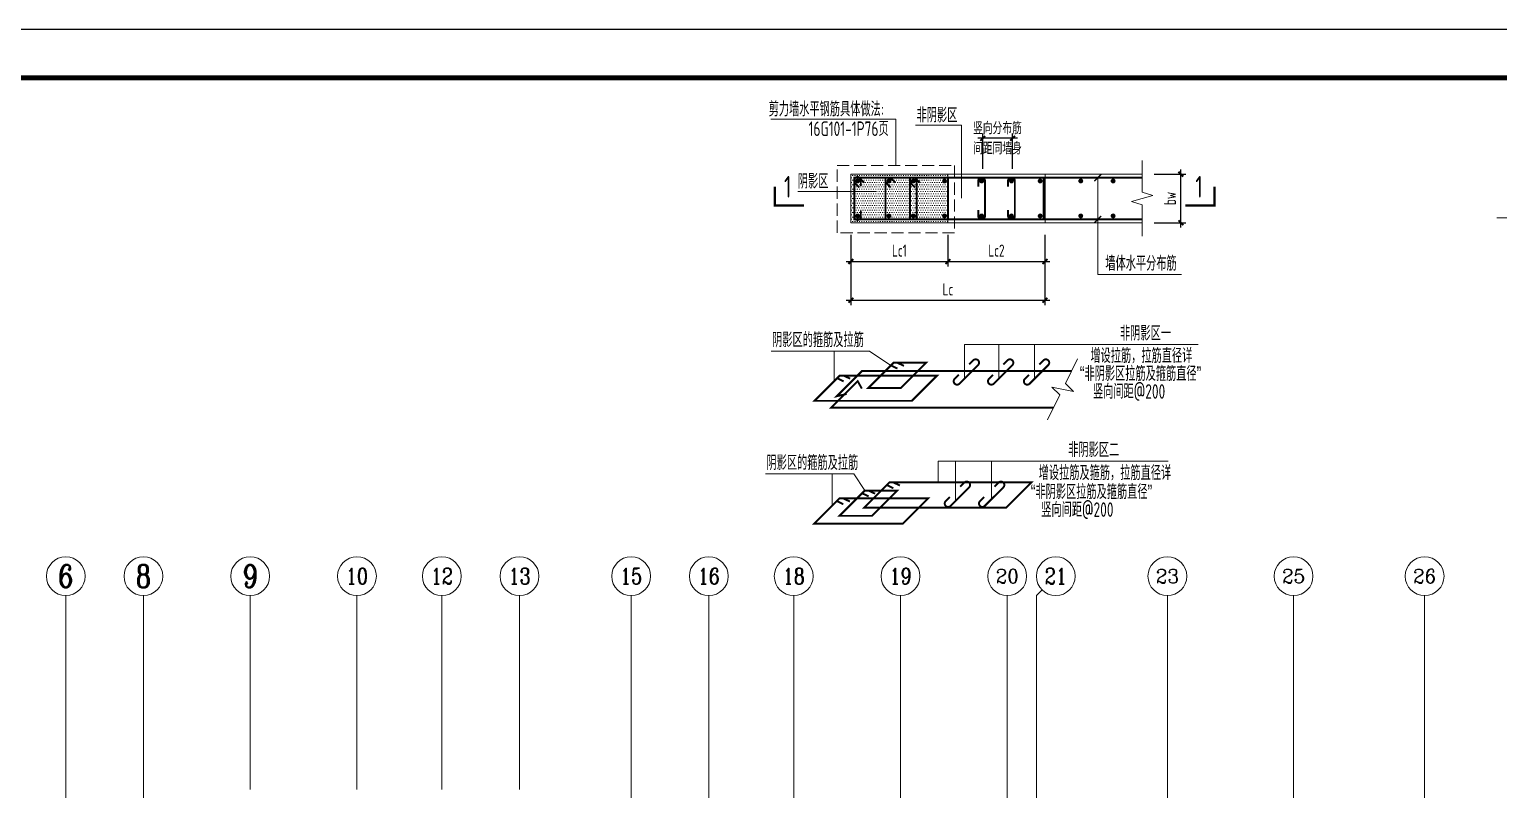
# Model space of a CAD drawing. Extents: x 5874492 to 7194610, y -939842 to -279257.
# Drawn here: x 6307261 to 6337536, y -685893 to -670220 of the extents above; entities that cross this region are included whole.
import ezdxf
from ezdxf.enums import TextEntityAlignment as Align

# ---------------------------------------------------------------- set-up
doc = ezdxf.new("R2010")
doc.units = 0
doc.header["$LTSCALE"] = 1000
doc.linetypes.add('DASH', pattern=[0.35, 0.25, -0.1])
doc.linetypes.add('DOTE', pattern=[2.42, 2, -0.2, 0.02, -0.2])
for name, color, linetype, lineweight in [('A-标注-轴号', 3, 'Continuous', 15), ('A-标注-轴号文字', 7, 'Continuous', 15), ('A-轴线-塔楼', 1, 'DOTE', 9), ('S-墙柱-DIM', 3, 'Continuous', 20), ('S-墙柱-REIN', 1, 'Continuous', 20), ('S-大样-HATCH', 251, 'Continuous', 20), ('S-大样-实线', 2, 'Continuous', 20), ('S-轴网-轴号', 3, 'Continuous', 20), ('S-通用-TEXT', 7, 'Continuous', 20), ('S-通用-THIN', 7, 'Continuous', 20)]:
    doc.layers.add(name, color=color, linetype=linetype, lineweight=lineweight)
doc.layers.add('Y-云图图框', color=7, linetype='Continuous')
doc.styles.add('_TCH_AXIS', font='COMPLEX.shx', dxfattribs={"bigfont": 'hztxt.shx'})
doc.styles.add('_YT_Name', font='', dxfattribs={"width": 0.8})
doc.styles.add('_YT_Sign_Text', font='ros.shx', dxfattribs={"width": 0.8, "bigfont": 'hztxt.shx'})
doc.styles.add('COMPLEX', font='COMPLEX')
doc.styles.get("Standard").update_dxf_attribs({"font": 'gbenor.shx', "bigfont": 'gbcbig.shx'})
doc.styles.add('TSSD', font='Tssdeng.shx', dxfattribs={"width": 0.7, "bigfont": 'hztxt.shx'})
doc.styles.add('TSSD_Dimension', font='tssdeng.shx', dxfattribs={"width": 0.7, "bigfont": 'tssdchn.shx'})
doc.styles.add('TSSD_Rein', font='tssdeng.shx', dxfattribs={"width": 0.7, "bigfont": 'hztxt.shx'})
doc.styles.get('_YT_Name').set_extended_font_data('SimHei')
doc.dimstyles.new('TSSD_20_100', dxfattribs={"dimtxt": 250, "dimasz": 100, "dimexe": 100, "dimexo": 250, "dimgap": 100, "dimtad": 1, "dimdec": 0, "dimlfac": 0.2, "dimzin": 0, "dimdsep": 46, "dimtxsty": 'TSSD_Dimension', "dimblk": 'ARCHTICK', "dimcen": 0, "dimdle": 100, "dimclrt": 7, "dimadec": 0, "dimazin": 0, "dimtfac": 1, "dimtdec": 0, "dimtix": 1, "dimtmove": 2, "dimatfit": 3, "dimfxl": 0, "dimtolj": 1, "dimtzin": 0, "dimarcsym": 0})

# ---------------------------------------------------------------- blocks, each defined once
blk = doc.blocks.new('_ArchTick')
at = {"color": 0, "linetype": 'ByBlock', "const_width": 0.4}
blk.add_lwpolyline([(-0.5, -0.5), (0.5, 0.5)], dxfattribs=at)
blk = doc.blocks.new('*D954')
at = {"layer": 'Defpoints', "color": 0, "transparency": 16777216}
for p in [(6324188, -674206), (6326188, -674206), (6326188, -675005)]:
    blk.add_point(p, dxfattribs=at)
at = {"layer": 'S-墙柱-DIM', "color": 0, "lineweight": -2, "transparency": 16777216}
for p, q in [((6324188, -674456), (6324188, -675105)), ((6326188, -674456), (6326188, -675105)), ((6324088, -675005), (6326288, -675005))]:
    blk.add_line(p, q, dxfattribs=at)
at = {"layer": 'S-墙柱-DIM', "color": 0, "lineweight": -2, "transparency": 16777216, "xscale": 100, "yscale": 100, "zscale": 100, "rotation": 180}
blk.add_blockref('_ArchTick', (6324188, -675005), dxfattribs=at)
at = {"layer": 'S-墙柱-DIM', "color": 0, "lineweight": -2, "transparency": 16777216, "xscale": 100, "yscale": 100, "zscale": 100}
blk.add_blockref('_ArchTick', (6326188, -675005), dxfattribs=at)
at = {"layer": 'S-墙柱-DIM', "color": 7, "transparency": 16777216, "insert": (6325188, -674780), "char_height": 250, "attachment_point": 5, "style": 'TSSD_Dimension'}
blk.add_mtext('\\A1;Lc1', dxfattribs=at)
blk = doc.blocks.new('*D955')
at = {"layer": 'Defpoints', "color": 0, "transparency": 16777216}
for p in [(6326188, -674206), (6328188, -674206), (6328188, -675005)]:
    blk.add_point(p, dxfattribs=at)
at = {"layer": 'S-墙柱-DIM', "color": 0, "lineweight": -2, "transparency": 16777216}
for p, q in [((6326188, -674456), (6326188, -675105)), ((6328188, -674456), (6328188, -675105)), ((6326088, -675005), (6328288, -675005))]:
    blk.add_line(p, q, dxfattribs=at)
at = {"layer": 'S-墙柱-DIM', "color": 0, "lineweight": -2, "transparency": 16777216, "xscale": 100, "yscale": 100, "zscale": 100, "rotation": 180}
blk.add_blockref('_ArchTick', (6326188, -675005), dxfattribs=at)
at = {"layer": 'S-墙柱-DIM', "color": 0, "lineweight": -2, "transparency": 16777216, "xscale": 100, "yscale": 100, "zscale": 100}
blk.add_blockref('_ArchTick', (6328188, -675005), dxfattribs=at)
at = {"layer": 'S-墙柱-DIM', "color": 7, "transparency": 16777216, "insert": (6327188, -674780), "char_height": 250, "attachment_point": 5, "style": 'TSSD_Dimension'}
blk.add_mtext('\\A1;Lc2', dxfattribs=at)
blk = doc.blocks.new('*D956')
at = {"layer": 'Defpoints', "color": 0, "transparency": 16777216}
for p in [(6324188, -674206), (6328188, -674206), (6328188, -675805)]:
    blk.add_point(p, dxfattribs=at)
at = {"layer": 'S-墙柱-DIM', "color": 0, "lineweight": -2, "transparency": 16777216}
for p, q in [((6324188, -674456), (6324188, -675905)), ((6328188, -674456), (6328188, -675905)), ((6324088, -675805), (6328288, -675805))]:
    blk.add_line(p, q, dxfattribs=at)
at = {"layer": 'S-墙柱-DIM', "color": 0, "lineweight": -2, "transparency": 16777216, "xscale": 100, "yscale": 100, "zscale": 100, "rotation": 180}
blk.add_blockref('_ArchTick', (6324188, -675805), dxfattribs=at)
at = {"layer": 'S-墙柱-DIM', "color": 0, "lineweight": -2, "transparency": 16777216, "xscale": 100, "yscale": 100, "zscale": 100}
blk.add_blockref('_ArchTick', (6328188, -675805), dxfattribs=at)
at = {"layer": 'S-墙柱-DIM', "color": 7, "transparency": 16777216, "insert": (6326188, -675580), "char_height": 250, "attachment_point": 5, "style": 'TSSD_Dimension'}
blk.add_mtext('\\A1;Lc', dxfattribs=at)
blk = doc.blocks.new('*D957')
at = {"layer": 'Defpoints', "color": 0, "transparency": 16777216}
for p in [(6326906, -672466), (6326906, -673346), (6327520, -673346)]:
    blk.add_point(p, dxfattribs=at)
at = {"layer": 'S-墙柱-DIM', "color": 0, "lineweight": -2, "transparency": 16777216}
for p, q in [((6326906, -673096), (6326906, -672366)), ((6327520, -673096), (6327520, -672366)), ((6327620, -672466), (6326806, -672466))]:
    blk.add_line(p, q, dxfattribs=at)
at = {"layer": 'S-墙柱-DIM', "color": 0, "lineweight": -2, "transparency": 16777216, "xscale": 100, "yscale": 100, "zscale": 100, "rotation": 180}
blk.add_blockref('_ArchTick', (6326906, -672466), dxfattribs=at)
at = {"layer": 'S-墙柱-DIM', "color": 0, "lineweight": -2, "transparency": 16777216, "xscale": 100, "yscale": 100, "zscale": 100}
blk.add_blockref('_ArchTick', (6327520, -672466), dxfattribs=at)
at = {"layer": 'S-墙柱-DIM', "color": 7, "transparency": 16777216, "insert": (6327209, -672466), "char_height": 250, "attachment_point": 5, "style": 'TSSD_Dimension'}
blk.add_mtext('\\A1;竖向分布筋\\P间距同墙身', dxfattribs=at)
blk = doc.blocks.new('*D958')
at = {"layer": 'Defpoints', "color": 0, "transparency": 16777216}
for p in [(6330188, -673206), (6330988, -673206), (6330188, -674206)]:
    blk.add_point(p, dxfattribs=at)
at = {"layer": 'S-墙柱-DIM', "color": 0, "lineweight": -2, "transparency": 16777216}
for p, q in [((6330438, -673206), (6331088, -673206)), ((6330988, -674306), (6330988, -673106)), ((6330438, -674206), (6331088, -674206))]:
    blk.add_line(p, q, dxfattribs=at)
at = {"layer": 'S-墙柱-DIM', "color": 0, "lineweight": -2, "transparency": 16777216, "xscale": 100, "yscale": 100, "zscale": 100}
for p, rotation in [((6330988, -673206), 90), ((6330988, -674206), 270)]:
    blk.add_blockref('_ArchTick', p, dxfattribs=dict(at, rotation=rotation))
at = {"layer": 'S-墙柱-DIM', "color": 7, "transparency": 16777216, "insert": (6330763, -673706), "char_height": 250, "attachment_point": 5, "rotation": 90, "style": 'TSSD_Dimension'}
blk.add_mtext('\\A1;bw', dxfattribs=at)
blk = doc.blocks.new('ECMCTK_A1_横_单行图名--0')
at = {"color": 4}
blk.add_lwpolyline([(0, 0), (841, 0), (841, 594), (0, 594)], close=True, dxfattribs=at)
at = {"const_width": 1}
blk.add_lwpolyline([(25, 10), (831, 10), (831, 584), (25, 584)], close=True, dxfattribs=at)
at = {"color": 80, "flags": 3}
for tag, height, p in [('YTHQINS', 3, (34.31, 585.5)), ('ECMCKEY', 3, (292.07, 288.23)), ('YTTQINS', 5.62, (848.03, 12.81)), ('YTFRAME', 3, (652.76, 5.84)), ('YTBARCODE_T1', 3, (749.78, 5.95))]:
    blk.add_attdef(tag, text='', height=height, dxfattribs=at).set_placement(p, align=Align.MIDDLE_CENTER)
for tag, height, style, width, p in [('工程号', 4, '_YT_Sign_Text', 0.5, (804.08, 44.12)), ('设计单位', 6, '_YT_Name', 0.8, (623.75, 38.6)), ('证书编号', 4, '_YT_Sign_Text', 0.8, (708.87, 43.81)), ('审查批准号', 4, '_YT_Sign_Text', 0.8, (761.06, 43.81)), ('建设单位', 4, '_YT_Sign_Text', 0.8, (734.96, 36.11)), ('阶段', 4, '_YT_Sign_Text', 0.8, (804.08, 35.81)), ('项目号', 4, '_YT_Sign_Text', 0.5, (822.08, 33.72)), ('项目名称', 4, '_YT_Sign_Text', 0.8, (734.96, 28.11)), ('专业', 4, '_YT_Sign_Text', 0.8, (804.08, 27.31)), ('图纸编号', 4, '_YT_Sign_Text', 0.5, (803.93, 19.36)), ('图纸名称', 4.5, '_YT_Name', 0.8, (735.39, 15.06)), ('出图比例', 4.2, '_YT_Sign_Text', 0.8, (681.82, 11.78)), ('日期', 4, '_YT_Sign_Text', 0.5, (803.88, 12.13)), ('版本号', 4, '_YT_Sign_Text', 0.8, (822.08, 13))]:
    blk.add_attdef(tag, text='', height=height, dxfattribs=dict(style=style, width=width)).set_placement(p, align=Align.CENTER)
at = {"style": '_YT_Sign_Text', "width": 0.8, "flags": 3}
for tag, p, height in [('{审定人}', (605.87, 26.45), 6.24), ('{校对人}', (658.35, 26.53), 6.24), ('[审定人]', (590.95, 27.81), 4.1), ('[校对人]', (642.23, 27.82), 4.1), ('[审核人]', (591.01, 19.76), 4.1), ('{审核人}', (606.98, 18.44), 6.24), ('[设计人]', (642.47, 20.21), 4.1), ('{设计人}', (658.48, 18.54), 6.24), ('[项目负责人]', (590.78, 12.01), 4.1), ('{项目负责人}', (608.28, 10.72), 6.24), ('[专业负责人]', (642.74, 11.77), 4.1), ('{专业负责人}', (658.58, 10.36), 6.24)]:
    blk.add_attdef(tag, p, '', height=height, dxfattribs=at)
at = {"color": 80, "flags": 3}
for tag, p in [('YTBZSIT', (25, 10)), ('EXT_TK_LEFT', (25, 10)), ('YTQRCODE', (551.04, 11.91))]:
    blk.add_attdef(tag, p, '', height=3, dxfattribs=at)
blk = doc.blocks.new('_AXISO')
blk.add_circle((0, 0), 0.5)
at = {"layer": 'S-轴网-轴号', "style": 'COMPLEX', "width": 1.041667}
blk.add_attdef('A', text='', height=0.56, dxfattribs=at).set_placement((-0.25, -0.28), (0.25, -0.28), align=Align.FIT)
blk = doc.blocks.new('ZHOUWANG3')
at = {"layer": 'A-标注-轴号'}
for p, q in [((101752, 248942), (101752, 252942)), ((103352, 248942), (103352, 252942)), ((105552, 248942), (105552, 252942)), ((107752, 248942), (107752, 252942)), ((109502, 248942), (109502, 252942)), ((111102, 248942), (111102, 252942)), ((113402, 248942), (113402, 252942)), ((115002, 248942), (115002, 252942)), ((116752, 248942), (116752, 252942)), ((118952, 248942), (118952, 252942)), ((121152, 248942), (121152, 252942)), ((121869, 253059), (121752, 252942)), ((121752, 248942), (121752, 252942)), ((124452, 248942), (124452, 252942)), ((127052, 248942), (127052, 252942)), ((129752, 248942), (129752, 252942))]:
    blk.add_line(p, q, dxfattribs=at)
at = {"layer": 'A-轴线-塔楼', "linetype": 'DOTE', "ltscale": 0.5}
for p, q in [((101752, 248942), (101752, 241486)), ((103352, 248942), (103352, 239686)), ((113402, 248942), (113402, 243076)), ((115002, 248942), (115002, 241486)), ((116752, 248942), (116752, 239686)), ((118952, 248942), (118952, 226834)), ((121152, 248942), (121152, 239686)), ((121752, 248942), (121752, 241550)), ((124452, 248942), (124452, 242986)), ((127052, 248942), (127052, 241486)), ((129752, 248942), (129752, 226834))]:
    blk.add_line(p, q, dxfattribs=at)
at = {"layer": 'A-标注-轴号'}
ref = blk.add_blockref('_AXISO', (101752, 253342), dxfattribs=dict(at, xscale=800, yscale=800, zscale=800))
ref.add_attrib('A', '6', dxfattribs={"layer": 'A-标注-轴号文字', "ltscale": 0.2, "height": 466, "style": '_TCH_AXIS'}).set_placement((101597, 253109), (101907, 253109), align=Align.FIT)
ref = blk.add_blockref('_AXISO', (103352, 253342), dxfattribs=dict(at, xscale=800, yscale=800, zscale=800))
ref.add_attrib('A', '8', dxfattribs={"layer": 'A-标注-轴号文字', "ltscale": 0.2, "height": 466, "style": '_TCH_AXIS'}).set_placement((103197, 253109), (103507, 253109), align=Align.FIT)
ref = blk.add_blockref('_AXISO', (105552, 253342), dxfattribs=dict(at, xscale=800, yscale=800, zscale=800))
ref.add_attrib('A', '9', dxfattribs={"layer": 'A-标注-轴号文字', "ltscale": 0.2, "height": 466, "style": '_TCH_AXIS'}).set_placement((105397, 253109), (105707, 253109), align=Align.FIT)
ref = blk.add_blockref('_AXISO', (107752, 253342), dxfattribs=dict(at, xscale=800, yscale=800, zscale=800))
ref.add_attrib('A', '10', dxfattribs={"layer": 'A-标注-轴号文字', "ltscale": 0.2, "height": 328.4, "style": '_TCH_AXIS'}).set_placement((107525, 253178), (107979, 253178), align=Align.FIT)
ref = blk.add_blockref('_AXISO', (109502, 253342), dxfattribs=dict(at, xscale=800, yscale=800, zscale=800))
ref.add_attrib('A', '12', dxfattribs={"layer": 'A-标注-轴号文字', "ltscale": 0.2, "height": 328.4, "style": '_TCH_AXIS'}).set_placement((109275, 253178), (109729, 253178), align=Align.FIT)
ref = blk.add_blockref('_AXISO', (111102, 253342), dxfattribs=dict(at, xscale=800, yscale=800, zscale=800))
ref.add_attrib('A', '13', dxfattribs={"layer": 'A-标注-轴号文字', "ltscale": 0.2, "height": 328.4, "style": '_TCH_AXIS'}).set_placement((110875, 253178), (111329, 253178), align=Align.FIT)
ref = blk.add_blockref('_AXISO', (113402, 253342), dxfattribs=dict(at, xscale=800, yscale=800, zscale=800))
ref.add_attrib('A', '15', dxfattribs={"layer": 'A-标注-轴号文字', "ltscale": 0.2, "height": 328.4, "style": '_TCH_AXIS'}).set_placement((113175, 253178), (113629, 253178), align=Align.FIT)
ref = blk.add_blockref('_AXISO', (115002, 253342), dxfattribs=dict(at, xscale=800, yscale=800, zscale=800))
ref.add_attrib('A', '16', dxfattribs={"layer": 'A-标注-轴号文字', "ltscale": 0.2, "height": 328.4, "style": '_TCH_AXIS'}).set_placement((114775, 253178), (115229, 253178), align=Align.FIT)
ref = blk.add_blockref('_AXISO', (116752, 253342), dxfattribs=dict(at, xscale=800, yscale=800, zscale=800))
ref.add_attrib('A', '18', dxfattribs={"layer": 'A-标注-轴号文字', "ltscale": 0.2, "height": 328.4, "style": '_TCH_AXIS'}).set_placement((116525, 253178), (116979, 253178), align=Align.FIT)
ref = blk.add_blockref('_AXISO', (118952, 253342), dxfattribs=dict(at, xscale=800, yscale=800, zscale=800))
ref.add_attrib('A', '19', dxfattribs={"layer": 'A-标注-轴号文字', "ltscale": 0.2, "height": 328.4, "style": '_TCH_AXIS'}).set_placement((118725, 253178), (119179, 253178), align=Align.FIT)
ref = blk.add_blockref('_AXISO', (121152, 253342), dxfattribs=dict(at, xscale=800, yscale=800, zscale=800))
ref.add_attrib('A', '20', dxfattribs={"layer": 'A-标注-轴号文字', "ltscale": 0.2, "height": 294.3, "style": '_TCH_AXIS'}).set_placement((120914, 253195), (121390, 253195), align=Align.FIT)
ref = blk.add_blockref('_AXISO', (122152, 253342), dxfattribs=dict(at, xscale=800, yscale=800, zscale=800))
ref.add_attrib('A', '21', dxfattribs={"layer": 'A-标注-轴号文字', "ltscale": 0.2, "height": 328.4, "style": '_TCH_AXIS'}).set_placement((121925, 253178), (122379, 253178), align=Align.FIT)
ref = blk.add_blockref('_AXISO', (124452, 253342), dxfattribs=dict(at, xscale=800, yscale=800, zscale=800))
ref.add_attrib('A', '23', dxfattribs={"layer": 'A-标注-轴号文字', "ltscale": 0.2, "height": 294.3, "style": '_TCH_AXIS'}).set_placement((124214, 253195), (124690, 253195), align=Align.FIT)
ref = blk.add_blockref('_AXISO', (127052, 253342), dxfattribs=dict(at, xscale=800, yscale=800, zscale=800))
ref.add_attrib('A', '25', dxfattribs={"layer": 'A-标注-轴号文字', "ltscale": 0.2, "height": 294.3, "style": '_TCH_AXIS'}).set_placement((126814, 253195), (127290, 253195), align=Align.FIT)
ref = blk.add_blockref('_AXISO', (129752, 253342), dxfattribs=dict(at, xscale=800, yscale=800, zscale=800))
ref.add_attrib('A', '26', dxfattribs={"layer": 'A-标注-轴号文字', "ltscale": 0.2, "height": 294.3, "style": '_TCH_AXIS'}).set_placement((129514, 253195), (129990, 253195), align=Align.FIT)

msp = doc.modelspace()

# ---------------------------------------------------------------- hatches: boundary and pattern name
at = {"layer": 'S-大样-HATCH'}
h = msp.add_hatch(dxfattribs=at)
h.set_pattern_fill('DOTS', color=256, scale=30, style=0)
h.set_pattern_definition([(0, (6242833.85, -681041.63), (23.8125, 47.625), [0, -47.625])])
h.paths.add_polyline_path([(6326188.5, -674205.7), (6326188.5, -673205.7), (6324188.5, -673205.7), (6324188.5, -674205.7)])

# ---------------------------------------------------------------- linework, layer by layer
at = {"layer": 'S-墙柱-REIN'}
msp.add_line((6326188.5, -673205.7), (6326188.5, -674205.7), dxfattribs=at)
at = {"layer": 'S-墙柱-REIN', "const_width": 40}
for points in [[(6324393.5, -673450.8), (6324393.5, -673330.8, 1), (6324258.5, -673330.8), (6324258.5, -674135.7), (6325950.3, -674135.7), (6330188.5, -674135.7)], [(6324393.5, -673960.6), (6324393.5, -674080.6, -1), (6324258.5, -674080.6), (6324258.5, -673275.7), (6325950.3, -673275.7), (6330188.5, -673275.7)], [(6326812.4, -673465.7), (6326812.4, -673345.7, -1), (6326952.4, -673345.7), (6326952.4, -674065.7, -1), (6326812.4, -674065.7), (6326812.4, -673945.7)], [(6327426.9, -673465.7), (6327426.9, -673345.7, -1), (6327566.9, -673345.7), (6327566.9, -674065.7, -1), (6327426.9, -674065.7), (6327426.9, -673945.7)], [(6326625.4, -677127.3), (6326710.2, -677042.4, -1), (6326809.2, -677141.4), (6326426.6, -677524.1, -1), (6326327.6, -677425.1), (6326412.5, -677340.2)], [(6327331.6, -677127.3), (6327416.4, -677042.4, -1), (6327515.4, -677141.4), (6327132.8, -677524.1, -1), (6327033.8, -677425.1), (6327118.6, -677340.2)], [(6328071.1, -677127.3), (6328156, -677042.4, -1), (6328254.9, -677141.4), (6327872.3, -677524.1, -1), (6327773.3, -677425.1), (6327858.2, -677340.2)], [(6326440.4, -679647), (6326525.2, -679562.2, -1), (6326624.2, -679661.2), (6326241.6, -680043.8, -1), (6326142.6, -679944.8), (6326227.4, -679860)], [(6327146.5, -679647), (6327231.4, -679562.2, -1), (6327330.4, -679661.2), (6326947.7, -680043.8, -1), (6326848.7, -679944.8), (6326933.6, -679860)]]:
    msp.add_lwpolyline(points, format="xyb", dxfattribs=at)
for points in [[(6324462.8, -673381), (6324357.4, -673275.7), (6324258.5, -673275.7), (6324258.5, -674135.7), (6326188.5, -674135.7), (6326188.5, -673275.7), (6324258.5, -673275.7), (6324258.5, -673374.6), (6324363.8, -673480)], [(6325106.1, -673381), (6325000.7, -673275.7), (6324901.8, -673275.7), (6324901.8, -674135.7), (6325545.1, -674135.7), (6325545.1, -673275.7), (6324901.8, -673275.7), (6324901.8, -673374.6), (6325007.1, -673480)], [(6325609.5, -673381), (6325504, -673275.7), (6325405.1, -673275.7), (6325405.1, -674135.7), (6328160.7, -674135.7), (6328160.7, -673275.7), (6325405.1, -673275.7), (6325405.1, -673374.6), (6325510.5, -673480)], [(6324102.3, -677736.1), (6323898.5, -677782.3), (6324419, -677261.8), (6328737.6, -677261.8)], [(6325148.4, -677212.1), (6325012.7, -677147.7)], [(6325282.3, -677157.2), (6325146.7, -677092.8)], [(6328364.9, -678018), (6323783.2, -678018), (6324329.1, -677472), (6324414.2, -677625.6)], [(6324040.5, -677476.3), (6323904.8, -677411.9)], [(6324174.5, -677421.4), (6324038.8, -677357)], [(6325064, -679678.4), (6324928.4, -679613.9)], [(6325198, -679623.5), (6325062.3, -679559)], [(6324032.6, -680008.3), (6323897, -679943.8)], [(6324166.6, -679953.4), (6324030.9, -679888.9)], [(6324554.8, -679847.4), (6324419.1, -679782.9)], [(6324688.7, -679792.5), (6324553.1, -679728)]]:
    msp.add_lwpolyline(points, dxfattribs=at)
at = {"layer": 'S-墙柱-REIN', "const_width": 50}
for points in [[(6324303.5, -673345.7, -1), (6324353.5, -673345.7, -1)], [(6324946.8, -673345.7, -1), (6324996.8, -673345.7, -1)], [(6325500.1, -673345.7, 1), (6325450.1, -673345.7, 1)], [(6326143.5, -673345.7, 1), (6326093.5, -673345.7, 1)], [(6326907.4, -673345.7, 1), (6326857.4, -673345.7, 1)], [(6327521.9, -673345.7, 1), (6327471.9, -673345.7, 1)], [(6328113.9, -673345.7, 1), (6328063.9, -673345.7, 1)], [(6328950.1, -673345.7, 1), (6328900.1, -673345.7, 1)], [(6329616.8, -673345.7, 1), (6329566.8, -673345.7, 1)], [(6324303.5, -674065.7, 1), (6324353.5, -674065.7, 1)], [(6324946.8, -674065.7, 1), (6324996.8, -674065.7, 1)], [(6325500.1, -674065.7, -1), (6325450.1, -674065.7, -1)], [(6326143.5, -674065.7, -1), (6326093.5, -674065.7, -1)], [(6326907.4, -674065.7, -1), (6326857.4, -674065.7, -1)], [(6327521.9, -674065.7, -1), (6327471.9, -674065.7, -1)], [(6328113.9, -674065.7, -1), (6328063.9, -674065.7, -1)], [(6328950.1, -674065.7, -1), (6328900.1, -674065.7, -1)], [(6329616.8, -674065.7, -1), (6329566.8, -674065.7, -1)]]:
    msp.add_lwpolyline(points, format="xyb", close=True, dxfattribs=at)
at = {"layer": 'S-墙柱-REIN', "const_width": 40}
for points in [[(6325067.6, -677092.8), (6325736.5, -677092.8), (6325216, -677613.3), (6324547.1, -677613.3)], [(6323958.7, -677357), (6325965.6, -677357), (6325445.2, -677877.4), (6323438.2, -677877.4)], [(6324983.3, -679559), (6327910.4, -679559), (6327389.9, -680079.5), (6324462.8, -680079.5)], [(6323951.9, -679888.9), (6325780.6, -679888.9), (6325260.1, -680409.4), (6323431.4, -680409.4)], [(6324474, -679728), (6325142.9, -679728), (6324622.4, -680248.5), (6323953.5, -680248.5)]]:
    msp.add_lwpolyline(points, close=True, dxfattribs=at)
at = {"layer": 'S-大样-实线'}
msp.add_line((6328188.5, -673205.7), (6328188.5, -674205.7), dxfattribs=at)
msp.add_lwpolyline([(6330188.5, -674205.7), (6324188.5, -674205.7), (6324188.5, -673205.7), (6330188.5, -673205.7)], dxfattribs=at)
at = {"layer": 'S-通用-TEXT'}
for p, q in [((6324702.8, -673561.2), (6323095.1, -673561.2)), ((6340099.8, -674104.6), (6337501.1, -674104.6)), ((6324569.2, -676851.5), (6322542.9, -676851.5)), ((6323843.6, -677472.1), (6323843.6, -676851.5)), ((6325009.8, -677150.6), (6324569.2, -676851.5)), ((6326529.5, -677421.2), (6326529.5, -676719)), ((6326529.5, -676719), (6331341.7, -676719)), ((6327235.6, -677421.2), (6327235.6, -676719)), ((6327975.2, -677421.2), (6327975.2, -676719)), ((6325986.3, -679121.6), (6330729.3, -679121.6)), ((6325986.3, -679559), (6325986.3, -679121.6)), ((6326344.4, -679940.9), (6326344.4, -679121.6)), ((6327084, -679907.6), (6327084, -679121.6)), ((6324247.7, -679383.4), (6322431.3, -679383.4)), ((6323800.6, -680040.2), (6323800.6, -679383.4)), ((6324474, -679728), (6324247.7, -679383.4))]:
    msp.add_line(p, q, dxfattribs=at)
for points in [[(6325115.6, -673027.6), (6325115.6, -672070.6), (6322535.5, -672070.6)], [(6326467.9, -673696.3), (6326467.9, -672195), (6325521.3, -672195)], [(6329275.7, -673275.7), (6329275.7, -675274.5), (6331000, -675274.5)]]:
    msp.add_lwpolyline(points, dxfattribs=at)
at = {"layer": 'S-通用-TEXT', "linetype": 'DASH'}
msp.add_lwpolyline([(6323905.1, -673027.6), (6326326, -673027.6), (6326326, -674411.4), (6323905.1, -674411.4)], close=True, dxfattribs=at)
at = {"layer": 'S-通用-TEXT', "const_width": 30}
for points in [[(6329205, -673346.4), (6329346.4, -673205)], [(6329205, -674206.4), (6329346.4, -674065)]]:
    msp.add_lwpolyline(points, dxfattribs=at)
at = {"layer": 'S-通用-THIN'}
for points in [[(6330188.5, -674485.7), (6330188.5, -673835.7), (6329968.5, -673765.7), (6330408.5, -673645.7), (6330188.5, -673575.7), (6330188.5, -672925.7)], [(6328861.3, -677010.7), (6328608.7, -677523.3), (6328775.1, -677683.4), (6328327.4, -677596.5), (6328493.8, -677756.5), (6328241.1, -678269.1)]]:
    msp.add_lwpolyline(points, dxfattribs=at)
at = {"layer": 'S-通用-THIN', "const_width": 50}
for points in [[(6322623.3, -673460.4), (6322623.3, -673851.6), (6323219.8, -673851.6)], [(6331678.7, -673460.4), (6331678.7, -673851.6), (6331082.2, -673851.6)]]:
    msp.add_lwpolyline(points, dxfattribs=at)

# ---------------------------------------------------------------- block references
msp.add_blockref('ZHOUWANG3', (6206258.5, -934834.8))
at = {"layer": 'Y-云图图框', "xscale": 100, "yscale": 100, "zscale": 100}
msp.add_blockref('ECMCTK_A1_横_单行图名--0', (6278150.3, -729620), dxfattribs=at)

# ---------------------------------------------------------------- texts
at = {"layer": 'S-通用-TEXT', "style": 'TSSD', "width": 0.7}
for s, p in [('剪力墙水平钢筋具体做法:', (6324869.8, -672013)), ('非阴影区', (6326382.4, -672137.4)), ('16G101-1P76页', (6324966.9, -672418.2)), ('墙体水平分布筋', (6330901.6, -675194.7))]:
    msp.add_text(s, height=300, dxfattribs=at).set_placement(p, align=Align.RIGHT)
at = {"layer": 'S-通用-TEXT', "width": 0.7}
for s, style, p in [('阴影区', 'TSSD', (6323095.1, -673502)), ('非阴影区一', 'TSSD_Rein', (6329733.4, -676635.1)), ('阴影区的箍筋及拉筋', 'TSSD_Rein', (6322565.4, -676771.7)), ('增设拉筋，拉筋直径详', 'TSSD_Rein', (6329124.1, -677097.4)), ('“非阴影区拉筋及箍筋直径”', 'TSSD_Rein', (6328904.5, -677467.6)), ('竖向间距@200', 'TSSD_Rein', (6329176.8, -677834.4)), ('非阴影区二', 'TSSD', (6328667.7, -679037.8)), ('阴影区的箍筋及拉筋', 'TSSD', (6322449.2, -679303.7)), ('增设拉筋及箍筋，拉筋直径详', 'TSSD', (6328058.4, -679512.8)), ('“非阴影区拉筋及箍筋直径”', 'TSSD', (6327893.7, -679903.3)), ('竖向间距@200', 'TSSD', (6328111.1, -680270.2))]:
    msp.add_text(s, height=300, dxfattribs=dict(at, style=style)).set_placement(p)
at = {"layer": 'S-通用-THIN', "style": 'TSSD', "width": 0.7}
for p in [(6322810.7, -673689.1), (6331287, -673689.1)]:
    msp.add_text('1', height=450, dxfattribs=at).set_placement(p)

# ---------------------------------------------------------------- dimensions: what is measured, and where the dimension line sits
at = {"layer": 'S-墙柱-DIM'}
dim = msp.add_linear_dim(base=(6326905.8, -672465.6), p1=(6327520.2, -673345.7), p2=(6326905.8, -673345.7), angle=180, text='竖向分布筋\\P间距同墙身', dimstyle='TSSD_20_100', dxfattribs=at)
dim.commit()
dim.dimension.update_dxf_attribs({"geometry": '*D957', "text_midpoint": (6327209.5, -672465.6), "dimtype": 128})
dim = msp.add_linear_dim(base=(6330987.8, -673205.7), p1=(6330188.5, -674205.7), p2=(6330188.5, -673205.7), angle=90, text='bw', dimstyle='TSSD_20_100', dxfattribs=at)
dim.commit()
dim.dimension.update_dxf_attribs({"geometry": '*D958', "text_midpoint": (6330762.8, -673705.7)})
for base, p1, p2, text, picture, middle in [((6326188.5, -675005.2), (6324188.5, -674205.7), (6326188.5, -674205.7), 'Lc1', '*D954', (6325188.5, -674780.2)), ((6328188.5, -675805.2), (6324188.5, -674205.7), (6328188.5, -674205.7), 'Lc', '*D956', (6326188.5, -675580.2)), ((6328188.5, -675005.2), (6326188.5, -674205.7), (6328188.5, -674205.7), 'Lc2', '*D955', (6327188.5, -674780.2))]:
    dim = msp.add_linear_dim(base=base, p1=p1, p2=p2, text=text, dimstyle='TSSD_20_100', dxfattribs=at)
    dim.commit()
    dim.dimension.update_dxf_attribs({"geometry": picture, "text_midpoint": middle})

doc.saveas('drawing.dxf')
